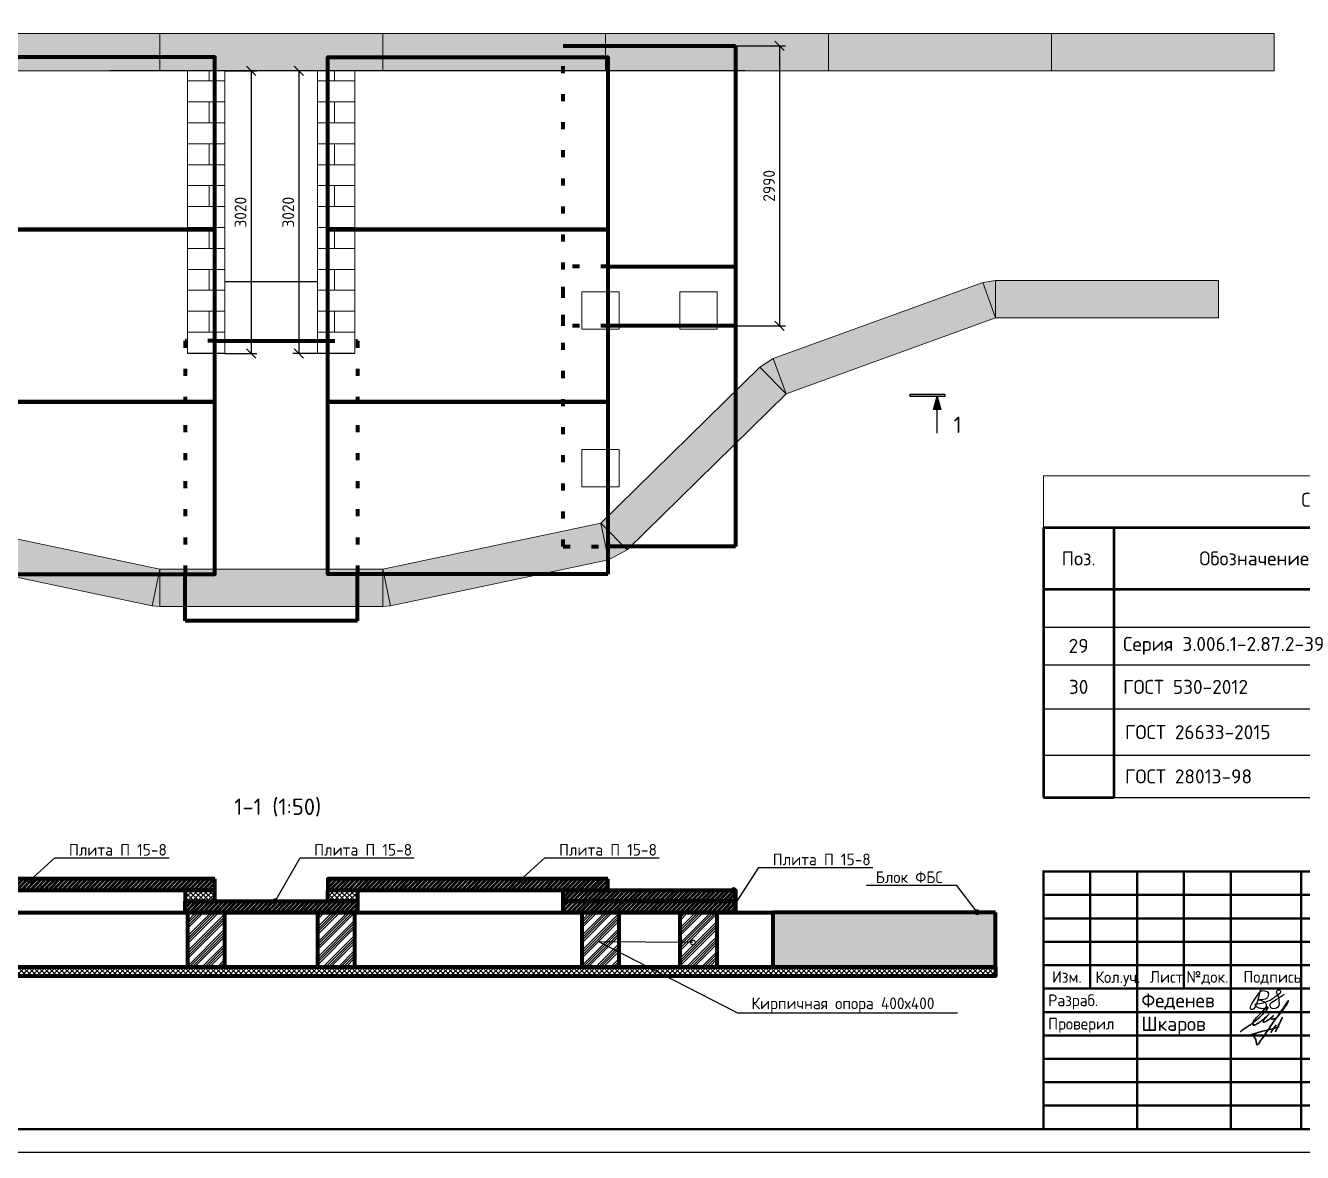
# Model space of a CAD drawing. Header units: millimetres. Extents: x 1601 to 15402, y -324 to 12625.
# Drawn here: x 12094.4 to 12367.1, y 318.2 to 559 of the extents above; entities that cross this region are included whole.
import ezdxf
from ezdxf import colors
from ezdxf.entities.mleader import LeaderData, LeaderLine
from ezdxf.enums import TextEntityAlignment as Align
from ezdxf.math import Vec2, Vec3

# ---------------------------------------------------------------- set-up
doc = ezdxf.new("R2010")
doc.units = ezdxf.units.MM
doc.linetypes.add('366_Контур', pattern=[1, 0.25, -0.75])
for name, color, linetype, lineweight in [('Основной', 1, 'Continuous', 60), ('Размерный', 4, 'Continuous', 30), ('Размеры на чертеже', 250, 'Continuous', 25), ('таблица', 250, 'Continuous', 35)]:
    doc.layers.add(name, color=color, linetype=linetype, lineweight=lineweight)
doc.layers.add('рамка', color=7, linetype='Continuous')
doc.layers.add('Штриховка', color=7, linetype='Continuous')
doc.styles.add('-ISOCPEUR-', font='isocpeur.TTF')
doc.styles.add('GOST', font='GOST Common.ttf')
doc.dimstyles.new('М 1 к 50', dxfattribs={"dimtxt": 2.5, "dimasz": 2, "dimexe": 1.25, "dimexo": 0, "dimgap": 1, "dimtad": 1, "dimdec": 0, "dimlfac": 50, "dimzin": 0, "dimdsep": 46, "dimtxsty": 'GOST', "dimblk": 'OBLIQUE', "dimcen": 0, "dimclrd": 256, "dimclre": 256, "dimclrt": 256, "dimazin": 2, "dimtfac": 1, "dimtdec": 0, "dimtmove": 0, "dimatfit": 3, "dimldrblk": 'NONE', "dimfxl": 1.25, "dimtolj": 1, "dimtzin": 0, "dimlwd": -1, "dimlwe": -1, "dimarcsym": 2})
pattern_1 = [(45, (3979.5856, -1482.7057), (0.72403315, 2.65478822), [3.413125, -0.682625, 0, -0.682625])]
pattern_2 = [(45, (4032.3505, -1408.66814), (-0.53881537, 0.53881537), []), (135, (4032.3505, -1408.66814), (-0.53881537, -0.53881537), [])]

# ---------------------------------------------------------------- blocks, each defined once
blk = doc.blocks.new('подпись')
at = {"lineweight": 30}
for points in [[(-0.82, -1.23), (-0.21, -0.8), (0.43, -0.36), (0.86, -0.08), (1.32, 0.25), (2, 0.77), (2.8, 1.4), (3.27, 1.83), (3.84, 2.36), (4.46, 3.07), (5.01, 3.73), (5.08, 3.95), (5.01, 4.03), (4.91, 4), (4.76, 3.88), (4.33, 3.49), (3.4, 2.58), (2.34, 1.43), (1.83, 0.48), (1.87, 0.23), (1.99, 0.16), (2.17, 0.16), (2.41, 0.25), (3.02, 0.6), (3.71, 1.09), (4.34, 1.62), (5.32, 2.55), (4.75, 1.98), (4.27, 1.36), (4.08, 1.05), (4.07, 0.85), (4.11, 0.78), (4.25, 0.78), (4.42, 0.84), (4.78, 1.05), (5.16, 1.3), (5.47, 1.51), (5.72, 1.73), (6.05, 1.99), (6.23, 2.18), (5.94, 1.88), (5.8, 1.63), (5.8, 1.5), (5.89, 1.44), (6.13, 1.46), (6.57, 1.6), (6.9, 1.79), (7.5, 2.39), (8.04, 3.08), (8.61, 3.92), (9.15, 4.76), (9.43, 5.33), (8, 3.26), (6.29, 0.88), (3.58, -3.07), (3.05, -3.8), (2.85, -4.05), (2.49, -2.98), (2.12, -2.39), (1.3, -1.96), (1.02, -2.03), (2.91, -1.44), (4.7, -0.96), (7.51, -0.15)], [(6.86, 0.23), (5.67, -1.43)], [(8.19, 1.85), (6.68, -1.27)]]:
    blk.add_spline(points, degree=3, dxfattribs=at)
blk = doc.blocks.new('Подпись Леха')
at = {"layer": 'рамка'}
blk.add_blockref('подпись', (2.7, 0.11), dxfattribs=at)
blk = doc.blocks.new('направление')
at = {"layer": 'Размеры на чертеже'}
h = blk.add_hatch(color=256, dxfattribs=at)
h.dxf.hatch_style = 1
h.paths.add_polyline_path([(0, 0), (-3.75, 1.04), (-3.75, -1.03)])
blk.add_line((-10.5, 0), (-2.5, 0), dxfattribs=at)
blk.add_lwpolyline([(0, 0), (-3.75, 1.04), (-3.75, -1.03)], close=True, dxfattribs=at)
blk = doc.blocks.new('*U388')
at = {"layer": 'Штриховка', "true_color": 0x000000}
h = blk.add_hatch(color=18, dxfattribs=at)
h.dxf.hatch_style = 1
h.paths.add_polyline_path([(9.977, 0.023), (9.977, 0.001), (10.309, 0.001), (10.309, 0.023)])
at = {"layer": 'Штриховка', "color": 18, "true_color": 0x000000}
blk.add_lwpolyline([(9.977, 0.001), (9.977, 0.023), (10.309, 0.023), (10.309, 0.001)], close=True, dxfattribs=at)
at = {"layer": 'Размеры на чертеже', "xscale": -0.03333333333333333, "yscale": 0.03333333333333333, "zscale": 0.03333333333333333, "rotation": 270.0000000000607}
blk.add_blockref('направление', (10.235, 0), dxfattribs=at)
blk = doc.blocks.new('*T832')
at = {"layer": 'Defpoints', "color": 8, "linetype": 'ByBlock', "lineweight": 0, "transparency": 16777216}
for p, q in [((0, 0), (185, 0)), ((0, 0), (0, -11)), ((185, 0), (185, -11))]:
    blk.add_line(p, q, dxfattribs=at)
at = {"layer": 'таблица', "color": 0, "lineweight": 50, "transparency": 16777216}
for p, q in [((0, -11), (185, -11)), ((0, -11), (0, -68.68)), ((15, -11), (15, -68.68)), ((75, -11), (75, -68.68)), ((140, -11), (140, -68.68)), ((150, -11), (150, -68.68)), ((165, -11), (165, -32.27)), ((185, -11), (185, -68.68)), ((0, -24.21), (185, -24.21)), ((165, -40.33), (165, -68.68)), ((0, -68.68), (15, -68.68))]:
    blk.add_line(p, q, dxfattribs=at)
at = {"layer": 'таблица', "color": 0, "lineweight": 25, "transparency": 16777216}
for p, q in [((0, -32.27), (185, -32.27)), ((0, -40.33), (185, -40.33)), ((0, -49.78), (165, -49.78)), ((0, -59.68), (140, -59.68)), ((15, -68.68), (140, -68.68))]:
    blk.add_line(p, q, dxfattribs=at)
at = {"layer": 'таблица', "lineweight": 30, "transparency": 16777216}
for p, q in [((165, -32.27), (165, -40.33)), ((165, -49.78), (185, -49.78)), ((140, -59.68), (185, -59.68)), ((140, -68.68), (185, -68.68))]:
    blk.add_line(p, q, dxfattribs=at)
at = {"layer": 'таблица', "color": 7, "transparency": 16777216, "style": '-ISOCPEUR-'}
for s, insert, char_height, width, attachment_point in [('Спецификация материалов и изделий ', (92.5, -5.5), 3, 182, 5), ('Масса ед. кг.', (157.5, -17.61), 3, 13, 5), ('Поз.', (7.5, -17.61), 3, 12, 5), ('Обозначение', (45, -17.61), 3, 57, 5), ('Наименование', (107.5, -17.61), 3, 62, 5), ('Кол', (145, -17.61), 3, 8, 5), ('Приме-чание', (175, -17.61), 3, 17, 5), ('{\\LСтандартные изделия}', (107.5, -28.24), 3, 61, 5), ('29', (7.5, -36.3), 3, 14, 5), ('Серия 3.006.1-2.87.2-39', (17, -36.3), 3, 56, 4), ('П 15-5', (77, -36.3), 3, 61, 4), ('11', (145, -36.3), 3, 9, 5), ('1650.00', (157.5, -36.3), 3, 14, 5), ('шт.', (175, -36.3), 3, 19, 5), ('30', (7.5, -45.06), 3, 14, 5), ('ГОСТ 530-2012', (17, -45.06), 3, 56, 4), ('Кирпич полнотелый М100 250х120х65', (77, -45.06), 3, 61, 4), ('8.2', (145, -45.06), 3, 9, 5), ('3.20', (157.5, -45.06), 3, 14, 5), ('\\A1;м{\\H0.7x;\\S3^ ;}', (175, -45.06), 2.5, 20, 5), (' ГОСТ 26633-2015', (15.5, -54.73), 3, 59, 4), (' Бетон класса В7,5 W2', (75.5, -54.73), 3, 64, 4), ('6.6', (145, -54.73), 3, 9, 5), ('\\A1;м{\\H0.7x;\\S3^ ;}', (175, -54.73), 2.5, 20, 5), ('\\A1;м{\\H0.7x;\\S3^ ;}', (175, -64.18), 2.5, 20, 5)]:
    blk.add_mtext(s, dxfattribs=dict(at, insert=insert, char_height=char_height, width=width, attachment_point=attachment_point))
at = {"layer": 'таблица', "color": 0, "transparency": 16777216, "style": '-ISOCPEUR-'}
for s, insert, char_height, width, attachment_point in [(' ГОСТ 28013-98', (15.5, -64.18), 3, 59, 4), ('{\\T0.85; Раствор кладочный, цементный М150, Пк2}', (75.5, -64.18), 3, 64, 4), ('1,0', (145, -64.18), 2.5, 9, 5)]:
    blk.add_mtext(s, dxfattribs=dict(at, insert=insert, char_height=char_height, width=width, attachment_point=attachment_point))
blk = doc.blocks.new('_Oblique')
at = {"color": 0, "linetype": 'ByBlock', "lineweight": -2}
blk.add_line((-0.5, -0.5), (0.5, 0.5), dxfattribs=at)
blk = doc.blocks.new('*D879')
at = {"transparency": 16777216}
for p, q in [((12136.99, 549.28), (12143.82, 549.28)), ((12142.57, 549.28), (12142.57, 488.88)), ((12136.99, 488.88), (12143.82, 488.88))]:
    blk.add_line(p, q, dxfattribs=at)
at = {"layer": 'Defpoints', "color": 0, "transparency": 16777216}
for p in [(12136.99, 549.28), (12136.99, 488.88), (12142.57, 488.88)]:
    blk.add_point(p, dxfattribs=at)
at = {"transparency": 16777216, "xscale": 2, "yscale": 2, "zscale": 2}
for p, rotation in [((12142.57, 549.28), 90), ((12142.57, 488.88), 270)]:
    blk.add_blockref('_Oblique', p, dxfattribs=dict(at, rotation=rotation))
at = {"transparency": 16777216, "insert": (12140.32, 519.08), "char_height": 2.5, "attachment_point": 5, "rotation": 90, "style": 'GOST'}
blk.add_mtext('\\A1;3020', dxfattribs=at)
blk = doc.blocks.new('_None')
blk = doc.blocks.new('*D880')
at = {"transparency": 16777216}
for p, q in [((12156.77, 549.28), (12151.5, 549.28)), ((12152.75, 549.28), (12152.75, 488.88)), ((12156.77, 488.88), (12151.5, 488.88))]:
    blk.add_line(p, q, dxfattribs=at)
at = {"layer": 'Defpoints', "color": 0, "transparency": 16777216}
for p in [(12156.77, 549.28), (12152.75, 488.88), (12156.77, 488.88)]:
    blk.add_point(p, dxfattribs=at)
at = {"transparency": 16777216, "xscale": 2, "yscale": 2, "zscale": 2}
for p, rotation in [((12152.75, 549.28), 90), ((12152.75, 488.88), 270)]:
    blk.add_blockref('_Oblique', p, dxfattribs=dict(at, rotation=rotation))
at = {"transparency": 16777216, "insert": (12150.5, 519.08), "char_height": 2.5, "attachment_point": 5, "rotation": 90, "style": 'GOST'}
blk.add_mtext('\\A1;3020', dxfattribs=at)
blk = doc.blocks.new('*D881')
at = {"transparency": 16777216}
for p, q in [((12246.05, 554.61), (12256.7, 554.61)), ((12255.45, 554.61), (12255.45, 494.81)), ((12246.05, 494.81), (12256.7, 494.81))]:
    blk.add_line(p, q, dxfattribs=at)
at = {"layer": 'Defpoints', "color": 0, "transparency": 16777216}
for p in [(12246.05, 554.61), (12246.05, 494.81), (12255.45, 494.81)]:
    blk.add_point(p, dxfattribs=at)
at = {"transparency": 16777216, "xscale": 2, "yscale": 2, "zscale": 2}
for p, rotation in [((12255.45, 554.61), 90), ((12255.45, 494.81), 270)]:
    blk.add_blockref('_Oblique', p, dxfattribs=dict(at, rotation=rotation))
at = {"transparency": 16777216, "insert": (12253.2, 524.71), "char_height": 2.5, "attachment_point": 5, "rotation": 90, "style": 'GOST'}
blk.add_mtext('\\A1;2990', dxfattribs=at)
blk = doc.blocks.new('_DotSmall')
at = {"color": 0, "linetype": 'ByBlock', "const_width": 0.5}
blk.add_lwpolyline([(-0.0625, 0, 1), (0.0625, 0, 1)], format="xyb", close=True, dxfattribs=at)

msp = doc.modelspace()

# ---------------------------------------------------------------- hatches: boundary and pattern name
h = msp.add_hatch()
h.set_pattern_fill('ANSI36', scale=0.43)
h.set_pattern_definition([(45, (4032.3505, -1408.6681), (0.72403315, 2.65478822), [3.413125, -0.682625, 0, -0.682625])])
h.paths.add_polyline_path([(12301.5736, 369.486), (12253.9736, 369.486), (12253.9736, 357.886), (12301.5736, 357.886)])
h.paths.add_polyline_path([(12121.3924, 584.2362), (12185.4424, 584.2362), (12185.4424, 592.6362), (12121.3924, 592.6362)], flags=9)
h.paths.add_polyline_path([(12107.1725, 738.9123), (12204.4725, 738.9123), (12204.4725, 747.3123), (12107.1725, 747.3123)], flags=9)
h.paths.add_polyline_path([(11958.8606, 487.0152), (11962.3606, 487.0152), (11962.3606, 494.7311), (11958.8606, 494.7311)], flags=9)
h.paths.add_polyline_path([(12291.3996, 486.3315), (12294.8996, 486.3315), (12294.8996, 494.0474), (12291.3996, 494.0474)], flags=9)
h = msp.add_hatch()
h.set_pattern_fill('ANSI36', scale=0.43)
h.set_pattern_definition(pattern_1)
h.paths.add_polyline_path([(11980.279, 557.2755), (11932.679, 557.2755), (11932.679, 549.2755), (11980.279, 549.2755)])
h.paths.add_polyline_path([(12027.879, 557.2755), (11980.279, 557.2755), (11980.279, 549.2755), (12027.879, 549.2755)])
h.paths.add_polyline_path([(12075.479, 557.2755), (12027.879, 557.2755), (12027.879, 549.2755), (12075.479, 549.2755)])
h.paths.add_polyline_path([(12123.079, 557.2755), (12075.479, 557.2755), (12075.479, 549.2755), (12123.079, 549.2755)])
h.paths.add_polyline_path([(12170.679, 557.2755), (12123.079, 557.2755), (12123.079, 549.2755), (12170.679, 549.2755)])
h.paths.add_polyline_path([(12218.279, 557.2755), (12170.679, 557.2755), (12170.679, 549.2755), (12218.279, 549.2755)])
h.paths.add_polyline_path([(12265.879, 557.2755), (12218.279, 557.2755), (12218.279, 549.2755), (12265.879, 549.2755)])
h.paths.add_polyline_path([(12313.479, 557.2755), (12265.879, 557.2755), (12265.879, 549.2755), (12313.479, 549.2755)])
h.paths.add_polyline_path([(12361.079, 557.2755), (12313.479, 557.2755), (12313.479, 549.2755), (12361.079, 549.2755)])
at = {"lineweight": 0}
h = msp.add_hatch(dxfattribs=at)
h.set_pattern_fill('AR-BRSTD', scale=0.066)
h.set_pattern_definition([(0, (3979.5856, -1482.7057), (0, 4.4709588), []), (90, (3979.5856, -1482.7057), (-6.7056, 4.470959), [4.470959, -4.470959])])
h.paths.add_polyline_path([(12136.9911, 549.2755), (12128.9911, 549.2755), (12128.9911, 488.8755), (12136.9911, 488.8755)])
h.paths.add_polyline_path([(12164.767, 549.2755), (12156.767, 549.2755), (12156.767, 488.8755), (12164.767, 488.8755)])
h = msp.add_hatch()
h.set_pattern_fill('ANSI34', scale=0.036)
h.set_pattern_definition([(45, (4032.35046, -1408.66814), (-0.48493383, 0.48493383), []), (45, (4032.5121, -1408.66814), (-0.48493383, 0.48493383), []), (45, (4032.67375, -1408.66814), (-0.48493383, 0.48493383), []), (45, (4032.8354, -1408.66814), (-0.48493383, 0.48493383), [])])
h.paths.add_polyline_path([(12084.5048, 371.886), (12047.7048, 371.886), (12047.7048, 369.486), (12084.5048, 369.486)])
h.paths.add_polyline_path([(12084.5048, 374.286), (12075.0122, 374.286), (12047.7048, 374.286), (12047.7048, 371.886), (12084.5048, 371.886)])
h.paths.add_polyline_path([(12134.8122, 376.686), (12075.0122, 376.686), (12075.0122, 374.286), (12134.8122, 374.286)])
h.paths.add_polyline_path([(12165.279, 371.886), (12128.479, 371.886), (12128.479, 369.486), (12165.279, 369.486)])
h.paths.add_polyline_path([(12218.7458, 376.686), (12158.9458, 376.686), (12158.9458, 374.286), (12165.279, 374.286), (12218.7458, 374.286)])
h.paths.add_polyline_path([(12246.0533, 374.286), (12209.2533, 374.286), (12209.2533, 371.886), (12246.0533, 371.886)])
h.paths.add_polyline_path([(12246.0533, 371.886), (12209.2533, 371.886), (12209.2533, 369.486), (12246.0533, 369.486)])
h = msp.add_hatch()
h.set_pattern_fill('ANSI37', scale=0.24)
h.set_pattern_definition(pattern_2)
h.paths.add_polyline_path([(12134.8122, 371.886), (12134.8122, 374.286), (12128.479, 374.286), (12128.479, 371.886)])
h.paths.add_polyline_path([(12165.279, 371.886), (12165.279, 374.286), (12158.9458, 374.286), (12158.9458, 371.886)])
h = msp.add_hatch()
h.set_pattern_fill('ANSI34', scale=0.12)
h.set_pattern_definition([(45, (4032.3505, -1408.6681), (-1.6164461, 1.6164461), []), (45, (4032.8893, -1408.6681), (-1.6164461, 1.6164461), []), (45, (4033.428, -1408.6681), (-1.6164461, 1.6164461), []), (45, (4033.967, -1408.6681), (-1.6164461, 1.6164461), [])])
h.paths.add_polyline_path([(12051.6369, 357.886), (12059.6369, 357.886), (12059.6369, 369.486), (12051.6369, 369.486)])
h.paths.add_polyline_path([(12072.5726, 357.886), (12080.5726, 357.886), (12080.5726, 369.486), (12072.5726, 369.486)])
h.paths.add_polyline_path([(12136.9911, 369.486), (12128.9911, 369.486), (12128.9911, 357.886), (12136.9911, 357.886)])
h.paths.add_polyline_path([(12156.767, 357.886), (12164.767, 357.886), (12164.767, 369.486), (12156.767, 369.486)])
h.paths.add_polyline_path([(12221.1854, 369.486), (12213.1854, 369.486), (12213.1854, 357.886), (12221.1854, 357.886)])
h.paths.add_polyline_path([(12234.1211, 357.886), (12242.1211, 357.886), (12242.1211, 369.486), (12234.1211, 369.486)])
h = msp.add_hatch()
h.set_pattern_fill('ANSI37', scale=0.24)
h.set_pattern_definition(pattern_2)
h.paths.add_polyline_path([(12301.5736, 355.886), (12301.5736, 357.886), (11992.1844, 357.886), (11992.1844, 355.886)])

# ---------------------------------------------------------------- linework, layer by layer
at = {"linetype": '366_Контур', "lineweight": 100, "ltscale": 6}
for p, q in [((12209.2533, 494.8091), (12209.2533, 554.6091)), ((12209.2533, 447.6624), (12209.2533, 507.4624)), ((12218.7458, 507.4624), (12209.2533, 507.4624)), ((12218.7458, 494.8091), (12209.2533, 494.8091)), ((12128.479, 491.6268), (12128.479, 441.7956)), ((12134.8122, 491.6268), (12128.479, 491.6268)), ((12158.9458, 491.6268), (12165.279, 491.6268)), ((12165.279, 491.6268), (12165.279, 441.7956)), ((12209.2533, 447.6624), (12218.7458, 447.6624))]:
    msp.add_line(p, q, dxfattribs=at)
at = {"lineweight": 100}
for p, q in [((12209.2533, 554.6091), (12246.0533, 554.6091)), ((12246.0533, 554.6091), (12246.0533, 494.8091)), ((12218.7458, 507.4624), (12246.0533, 507.4624)), ((12246.0533, 507.4624), (12246.0533, 447.6624)), ((12246.0533, 494.8091), (12218.7458, 494.8091)), ((12134.8122, 491.6268), (12158.9458, 491.6268)), ((12246.0533, 447.6624), (12218.7458, 447.6624)), ((12128.479, 431.8268), (12128.479, 441.7956)), ((12165.279, 431.8268), (12165.279, 441.7956)), ((12165.279, 431.8268), (12128.479, 431.8268)), ((12039.7844, 369.486), (12253.9736, 369.486))]:
    msp.add_line(p, q, dxfattribs=at)
for p, q in [((12248.0957, 549.2755), (12112.3807, 549.2755)), ((12136.9911, 504.2644), (12156.767, 504.2644)), ((15402.2532, 318.2356), (5591.2496, 318.2356))]:
    msp.add_line(p, q)
at = {"lineweight": 0}
for p, q in [((12301.5736, 504.518), (12298.8463, 504.0387)), ((12251.2208, 485.9988), (12254.0979, 487.8108)), ((12218.9052, 444.8245), (12222.8582, 446.9435)), ((12121.4275, 434.9982), (12123.079, 434.8259)), ((12170.679, 434.8259), (12172.3305, 434.9982))]:
    msp.add_line(p, q, dxfattribs=at)
msp.add_lwpolyline([(11907.801, 738.2356), (12501.801, 738.2356), (12501.801, 318.2356), (11907.801, 318.2356)], close=True)
at = {"const_width": 0.5}
msp.add_lwpolyline([(11927.801, 733.2356), (12496.801, 733.2356), (12496.801, 323.2356), (11927.801, 323.2356)], close=True, dxfattribs=at)
at = {"lineweight": 0}
for points in [[(12075.479, 557.2755), (12123.079, 557.2755), (12123.079, 549.2755), (12075.479, 549.2755)], [(12123.079, 557.2755), (12170.679, 557.2755), (12170.679, 549.2755), (12123.079, 549.2755)], [(12218.279, 557.2755), (12170.679, 557.2755), (12170.679, 549.2755), (12218.279, 549.2755)], [(12265.879, 557.2755), (12218.279, 557.2755), (12218.279, 549.2755), (12265.879, 549.2755)], [(12313.479, 557.2755), (12265.879, 557.2755), (12265.879, 549.2755), (12313.479, 549.2755)], [(12361.079, 557.2755), (12313.479, 557.2755), (12313.479, 549.2755), (12361.079, 549.2755)], [(12136.9911, 549.2755), (12136.9911, 488.8755), (12128.9911, 488.8755), (12128.9911, 549.2755)], [(12156.767, 549.2755), (12156.767, 488.8755), (12164.767, 488.8755), (12164.767, 549.2755)], [(12349.1736, 504.518), (12301.5736, 504.518), (12301.5736, 496.518), (12349.1736, 496.518)], [(12221.1854, 502.1049), (12213.1854, 502.1049), (12213.1854, 494.1049), (12221.1854, 494.1049)], [(12234.1211, 502.1049), (12242.1211, 502.1049), (12242.1211, 494.1049), (12234.1211, 494.1049)], [(12254.0979, 487.8108), (12298.8463, 504.0387), (12301.5736, 496.518), (12256.8253, 480.2901)], [(12217.2537, 452.6522), (12251.2208, 485.9988), (12256.8253, 480.2901), (12222.8582, 446.9435)], [(12221.1854, 468.422), (12213.1854, 468.422), (12213.1854, 460.422), (12221.1854, 460.422)], [(12123.079, 442.8259), (12076.5043, 452.6522), (12074.8528, 444.8245), (12121.4275, 434.9982)], [(12170.679, 442.8259), (12217.2537, 452.6522), (12218.9052, 444.8245), (12172.3305, 434.9982)], [(12123.079, 442.8259), (12170.679, 442.8259), (12170.679, 434.8259), (12123.079, 434.8259)]]:
    msp.add_lwpolyline(points, close=True, dxfattribs=at)
at = {"lineweight": 100}
for points in [[(12075.0122, 515.3956), (12134.8122, 515.3956), (12134.8122, 552.1956), (12075.0122, 552.1956)], [(12218.7458, 515.3956), (12158.9458, 515.3956), (12158.9458, 552.1956), (12218.7458, 552.1956)], [(12075.0122, 478.5956), (12134.8122, 478.5956), (12134.8122, 515.3956), (12075.0122, 515.3956)], [(12218.7458, 478.5956), (12158.9458, 478.5956), (12158.9458, 515.3956), (12218.7458, 515.3956)], [(12075.0122, 441.7956), (12134.8122, 441.7956), (12134.8122, 478.5956), (12075.0122, 478.5956)], [(12218.7458, 441.7956), (12158.9458, 441.7956), (12158.9458, 478.5956), (12218.7458, 478.5956)], [(12134.8122, 376.686), (12075.0122, 376.686), (12075.0122, 374.286), (12134.8122, 374.286)], [(12218.7458, 376.686), (12158.9458, 376.686), (12158.9458, 374.286), (12218.7458, 374.286)], [(12134.8122, 374.286), (12128.479, 374.286), (12128.479, 371.886), (12134.8122, 371.886)], [(12158.9458, 374.286), (12165.279, 374.286), (12165.279, 371.886), (12158.9458, 371.886)], [(12209.2533, 374.286), (12246.0533, 374.286), (12246.0533, 371.886), (12209.2533, 371.886)], [(12128.479, 371.886), (12165.279, 371.886), (12165.279, 369.486), (12128.479, 369.486)], [(12209.2533, 371.886), (12246.0533, 371.886), (12246.0533, 369.486), (12209.2533, 369.486)], [(12136.9911, 369.486), (12128.9911, 369.486), (12128.9911, 357.886), (12136.9911, 357.886)], [(12164.767, 369.486), (12156.767, 369.486), (12156.767, 357.886), (12164.767, 357.886)], [(12221.1854, 369.486), (12213.1854, 369.486), (12213.1854, 357.886), (12221.1854, 357.886)], [(12242.1211, 369.486), (12234.1211, 369.486), (12234.1211, 357.886), (12242.1211, 357.886)], [(12301.5736, 369.486), (12253.9736, 369.486), (12253.9736, 357.886), (12301.5736, 357.886)], [(11992.1844, 357.886), (12301.5736, 357.886), (12301.5736, 355.886), (11992.1844, 355.886)]]:
    msp.add_lwpolyline(points, close=True, dxfattribs=at)
at = {"const_width": 0.5}
for points in [[(12311.801, 323.2356), (12311.801, 378.2356), (12496.801, 378.2356)], [(12321.801, 378.2356), (12321.801, 353.2356)], [(12331.801, 378.2356), (12331.801, 323.2356)], [(12341.801, 378.2356), (12341.801, 353.2356)], [(12351.801, 378.2356), (12351.801, 323.2356)], [(12366.801, 378.2356), (12366.801, 323.2356)], [(12311.801, 373.2356), (12376.801, 373.2356)], [(12311.801, 368.2356), (12376.801, 368.2356)], [(12311.801, 363.2356), (12376.801, 363.2356)], [(12311.801, 358.2356), (12376.801, 358.2356)], [(12311.801, 353.2356), (12496.801, 353.2356)], [(12311.801, 348.2356), (12376.801, 348.2356)], [(12311.801, 343.2356), (12376.801, 343.2356)], [(12311.801, 338.2356), (12376.801, 338.2356)], [(12311.801, 333.2356), (12376.801, 333.2356)], [(12311.801, 328.2356), (12376.801, 328.2356)]]:
    msp.add_lwpolyline(points, dxfattribs=at)
msp.add_lwpolyline([(12358.1158, 352.9841), (12358.0156, 352.4625), (12357.807, 351.6054), (12357.4902, 350.5243), (12357.0262, 349.3638), (12356.7074, 348.8929), (12356.5139, 348.7937), (12356.3201, 348.7694), (12356.1313, 348.7937), (12356.0344, 348.905), (12355.9859, 349.0889), (12355.9908, 349.2971), (12356.0876, 349.5585), (12356.391, 350.1181), (12357.6649, 352.0324), (12358.1614, 352.6061), (12358.6113, 352.8), (12358.9915, 352.7922), (12359.5577, 352.6294), (12359.8215, 352.1565), (12359.7982, 351.7688), (12359.7409, 351.5058), (12359.6245, 351.3215), (12359.4207, 351.1372), (12359.11, 350.9819), (12358.7509, 350.8801), (12358.4402, 350.8218), (12358.1733, 350.8316), (12357.916, 350.8409), (12357.6783, 350.9528), (12357.6207, 350.9697), (12357.8765, 350.8595), (12358.0836, 350.7703), (12358.2753, 350.7023), (12358.5954, 350.6109), (12358.821, 350.5042), (12359.0307, 350.4051), (12359.1686, 350.3092), (12359.3201, 350.0386), (12359.3435, 349.7887), (12359.3668, 349.541), (12359.3122, 349.2967), (12359.1169, 349.0781), (12358.8747, 348.9688), (12358.5777, 348.9375), (12358.2886, 348.9531), (12358.045, 348.9663), (12357.8199, 349.0703), (12357.5816, 349.1803), (12357.3983, 349.2649), (12357.2886, 349.367), (12357.15, 349.496), (12357.0659, 349.707), (12357.0708, 349.8976), (12357.1832, 349.961), (12357.5156, 349.9953), (12358.016, 350.0468), (12358.4249, 350.1321), (12358.7179, 350.1932), (12358.9675, 350.303), (12359.4026, 350.4594), (12359.8768, 350.6206), (12360.2385, 350.7916), (12360.4392, 350.9337), (12360.7374, 351.1448), (12361.1361, 351.427), (12361.5195, 351.6984), (12361.817, 351.909), (12362.1815, 352.167), (12362.4358, 352.347), (12362.4885, 352.5909), (12362.4337, 352.7942), (12362.2616, 352.9036), (12362.0114, 352.9192), (12361.761, 352.888), (12361.6095, 352.795), (12361.5557, 352.614), (12361.5851, 352.4135), (12361.6585, 352.1934), (12361.8346, 351.7972), (12362.0254, 351.2494), (12362.0744, 350.9854), (12362.0891, 350.6674), (12362.1057, 349.9306), (12362.0587, 349.5938), (12361.8158, 349.2726), (12361.5728, 349.0611), (12361.2593, 348.9671), (12360.9144, 348.9201), (12360.6088, 348.9593), (12360.3736, 349.1082), (12360.2482, 349.3666), (12360.1777, 349.6643), (12360.2168, 349.9463), (12360.3815, 350.1656), (12361.5257, 350.902), (12361.9568, 351.2075), (12362.7641, 351.7323), (12363.2381, 352.0405)])

# ---------------------------------------------------------------- block references
for name, p in [('*T832', (12311.801, 462.7463)), ('Подпись Леха', (12351.9559, 345.1592))]:
    msp.add_blockref(name, p)

# ---------------------------------------------------------------- texts
at = {"style": 'GOST'}
for s, p in [('Изм.', (12316.801, 355.7356)), ('Кол.уч.', (12327.6906, 355.6863)), ('Лист', (12338.1052, 355.7356)), ('№док.', (12346.801, 355.7356)), ('Подпись', (12360.6822, 355.7356))]:
    msp.add_text(s, height=2.5, dxfattribs=at).set_placement(p, align=Align.MIDDLE_CENTER)
for s, p in [('Разраб.', (12312.801, 350.7356)), ('Проверил', (12312.801, 345.7356))]:
    msp.add_text(s, height=2.5, dxfattribs=at).set_placement(p, align=Align.MIDDLE_LEFT)
at = {"layer": 'Размерный', "color": 0, "style": '-ISOCPEUR-'}
for s, p in [('Феденев', (12332.706, 349.2129)), ('Шкаров', (12332.706, 344.2129))]:
    msp.add_text(s, height=3, dxfattribs=at).set_placement(p)

# ---------------------------------------------------------------- dimensions: what is measured, and where the dimension line sits
for base, p1, p2, picture, middle in [((12255.4469, 494.8091), (12246.0533, 554.6091), (12246.0533, 494.8091), '*D881', (12253.1969, 524.7091)), ((12142.5731, 488.8755), (12136.9911, 549.2755), (12136.9911, 488.8755), '*D879', (12140.3231, 519.0755)), ((12152.7539, 488.8755), (12156.767, 549.2755), (12156.767, 488.8755), '*D880', (12150.5039, 519.0755))]:
    dim = msp.add_linear_dim(base=base, p1=p1, p2=p2, angle=90, dimstyle='М 1 к 50')
    dim.commit()
    dim.dimension.update_dxf_attribs({"geometry": picture, "text_midpoint": middle})

# ---------------------------------------------------------------- leaders
at = {"layer": 'Размеры на чертеже'}
ml = msp.add_multileader_mtext('Standard', dxfattribs=at)
ml.set_content('Плита П 15-8', color=256, style='GOST')
ml.set_leader_properties()
ml.set_arrow_properties(name='DOTSMALL')
ml.build(insert=Vec2(0, 0))
ml.multileader.update_dxf_attribs({"text_left_attachment_type": 6, "text_right_attachment_type": 6, "dogleg_length": 1, "arrow_head_size": 2})
ctx = ml.context
ctx.base_point, ctx.char_height, ctx.arrow_head_size, ctx.plane_origin = Vec3(12101.6795, 381.136), 2.5, 2, Vec3(12189.1576, 338.0799)
ctx.left_attachment, ctx.right_attachment = 6, 6
notes = []
notes.append((ctx, [(1, (1, 1, 0), (12100.6795, 381.136), (1, 0), 1, [(0, [(12095.3229, 376.348)], 0, [])])]))
ctx.mtext.insert, ctx.mtext.width, ctx.mtext.flow_direction = Vec3(12103.6795, 384.136), 58.350271, 5
ml = msp.add_multileader_mtext('Standard', dxfattribs=at)
ml.set_content('Плита П 15-8', color=256, style='GOST')
ml.set_leader_properties()
ml.set_arrow_properties(name='DOTSMALL')
ml.build(insert=Vec2(0, 0))
ml.multileader.update_dxf_attribs({"text_left_attachment_type": 6, "text_right_attachment_type": 6, "dogleg_length": 1, "arrow_head_size": 2})
ctx = ml.context
ctx.base_point, ctx.char_height, ctx.arrow_head_size, ctx.plane_origin = Vec3(12154.0517, 381.136), 2.5, 2, Vec3(12241.5298, 338.0799)
ctx.left_attachment, ctx.right_attachment = 6, 6
notes.append((ctx, [(1, (1, 1, 0), (12153.0517, 381.136), (1, 0), 1, [(0, [(12147.6951, 371.886)], 0, [])])]))
ctx.mtext.insert, ctx.mtext.width, ctx.mtext.flow_direction = Vec3(12156.0517, 384.136), 58.350271, 5
ml = msp.add_multileader_mtext('Standard', dxfattribs=at)
ml.set_content('Плита П 15-8', color=256, style='GOST')
ml.set_leader_properties()
ml.set_arrow_properties(name='DOTSMALL')
ml.build(insert=Vec2(0, 0))
ml.multileader.update_dxf_attribs({"text_left_attachment_type": 6, "text_right_attachment_type": 6, "dogleg_length": 1, "arrow_head_size": 2})
ctx = ml.context
ctx.base_point, ctx.char_height, ctx.arrow_head_size, ctx.plane_origin = Vec3(12206.3412, 381.136), 2.5, 2, Vec3(12293.8193, 338.0799)
ctx.left_attachment, ctx.right_attachment = 6, 6
notes.append((ctx, [(1, (1, 1, 0), (12205.3412, 381.136), (1, 0), 1, [(0, [(12199.9846, 376.348)], 0, [])])]))
ctx.mtext.insert, ctx.mtext.width, ctx.mtext.flow_direction = Vec3(12208.3412, 384.136), 58.350271, 5
ml = msp.add_multileader_mtext('Standard', dxfattribs=at)
ml.set_content('Плита П 15-8', color=256, style='GOST')
ml.set_leader_properties()
ml.set_arrow_properties(name='DOTSMALL')
ml.build(insert=Vec2(0, 0))
ml.multileader.update_dxf_attribs({"text_left_attachment_type": 6, "text_right_attachment_type": 6, "dogleg_length": 1, "arrow_head_size": 2})
ctx = ml.context
ctx.base_point, ctx.char_height, ctx.arrow_head_size, ctx.plane_origin = Vec3(12251.983, 379.0741), 2.5, 2, Vec3(12339.4611, 336.0179)
ctx.left_attachment, ctx.right_attachment = 6, 6
notes.append((ctx, [(1, (1, 1, 0), (12250.983, 379.0741), (1, 0), 1, [(1, [(12245.6265, 374.286), (12245.6265, 370.686)], 0, [])])]))
ctx.mtext.insert, ctx.mtext.width, ctx.mtext.flow_direction = Vec3(12253.983, 382.0741), 58.350271, 5
ml = msp.add_multileader_mtext('Standard', dxfattribs=at)
ml.set_content('Блок ФБС', color=256, style='GOST')
ml.set_leader_properties()
ml.set_arrow_properties(name='DOTSMALL')
ml.build(insert=Vec2(0, 0))
ml.multileader.update_dxf_attribs({"text_left_attachment_type": 6, "text_right_attachment_type": 6, "dogleg_length": 1, "arrow_head_size": 2})
ctx = ml.context
ctx.base_point, ctx.char_height, ctx.arrow_head_size, ctx.plane_origin = Vec3(12274.4656, 375.281), 2.5, 2, Vec3(12358.6973, 338.1403)
ctx.left_attachment, ctx.right_attachment, ctx.text_align_type = 6, 6, 2
notes.append((ctx, [(0, (1, 1, 0), (12293.3217, 375.281), (-1, 0), 1, [(0, [(12297.6202, 369.5464)], 0, [])])]))
ctx.mtext.insert, ctx.mtext.width, ctx.mtext.alignment, ctx.mtext.flow_direction = Vec3(12290.3217, 378.281), 58.350271, 3, 5
ml = msp.add_multileader_mtext('Standard', dxfattribs=at)
ml.set_content('Кирпичная опора 400х400', color=256, style='GOST')
ml.set_leader_properties()
ml.set_arrow_properties(name='DOTSMALL')
ml.build(insert=Vec2(0, 0))
ml.multileader.update_dxf_attribs({"text_left_attachment_type": 6, "text_right_attachment_type": 6, "dogleg_length": 1, "arrow_head_size": 2})
ctx = ml.context
ctx.base_point, ctx.char_height, ctx.arrow_head_size, ctx.plane_origin = Vec3(12247.4425, 348.0939), 2.5, 2, Vec3(12181.0669, 310.9532)
ctx.left_attachment, ctx.right_attachment = 6, 6
notes.append((ctx, [(0, (1, 1, 0), (12246.4425, 348.0939), (1, 0), 1, [(1, [(12236.9416, 363.0647), (12216.9221, 363.2491)], 0, [])])]))
ctx.mtext.insert, ctx.mtext.width, ctx.mtext.flow_direction = Vec3(12249.4425, 351.3439), 58.350271, 5
for ctx, leaders in notes:
    for number, flags, end, landing, length, lines in leaders:
        leader = LeaderData()
        leader.index, (leader.has_last_leader_line, leader.has_dogleg_vector, leader.attachment_direction) = number, flags
        leader.last_leader_point, leader.dogleg_vector, leader.dogleg_length = Vec3(end), Vec3(landing), length
        for number, points, colour, breaks in lines:
            line = LeaderLine()
            line.index, line.vertices, line.color, line.breaks = number, Vec3.list(points), colors.encode_raw_color(colour), breaks
            leader.lines.append(line)
        ctx.leaders.append(leader)

# ---------------------------------------------------------------- next in the draw order: texts
at = {"layer": 'Основной', "char_height": 3.5, "bg_fill": 3, "box_fill_scale": 1.5, "bg_fill_color": 256, "bg_fill_transparency": 0}
for s, width, gutter_width, insert, attachment_point, style in [('{\\C256;\\c0;1}', 2.554097, 1, (12292.6246, 475.4186), 1, 'GOST'), ('{\\C0;1-1 (1:50)}', 22.349355, 5, (12157.5504, 393.841), 3, '-ISOCPEUR-')]:
    msp.add_mtext_dynamic_manual_height_columns(s, width=width, gutter_width=gutter_width, heights=[0], dxfattribs=dict(at, insert=insert, attachment_point=attachment_point, style=style))

# ---------------------------------------------------------------- next in the draw order: hatches: boundary and pattern name
h = msp.add_hatch()
h.set_pattern_fill('ANSI36', scale=0.43)
h.set_pattern_definition(pattern_1)
h.paths.add_polyline_path([(12349.1736, 496.518), (12349.1736, 504.518), (12301.5736, 504.518), (12301.5736, 496.518)])
h.paths.add_polyline_path([(12301.5736, 496.518), (12298.8463, 504.0387), (12254.0979, 487.8108), (12256.8253, 480.2901)])
h.paths.add_polyline_path([(12217.2537, 452.6522), (12222.8582, 446.9435), (12256.8253, 480.2901), (12251.2208, 485.9988)])
h.paths.add_polyline_path([(12170.679, 442.8259), (12172.3305, 434.9982), (12218.9052, 444.8245), (12217.2537, 452.6522)])
h.paths.add_polyline_path([(12170.679, 434.8259), (12170.679, 442.8259), (12123.079, 442.8259), (12123.079, 434.8259)])
h.paths.add_polyline_path([(12076.5043, 452.6522), (12074.8528, 444.8245), (12121.4275, 434.9982), (12123.079, 442.8259)])
h.paths.add_polyline_path([(12070.8998, 446.9435), (12076.5043, 452.6522), (12042.5372, 485.9988), (12036.9328, 480.2901)])
h.paths.add_polyline_path([(11994.9118, 504.0387), (11992.1844, 496.518), (12036.9328, 480.2901), (12039.6601, 487.8108)])
h.paths.add_polyline_path([(11944.5844, 504.518), (11944.5844, 496.518), (11992.1844, 496.518), (11992.1844, 504.518)])
h = msp.add_hatch()
h.set_pattern_fill('ANSI36', scale=0.17)
h.set_pattern_definition([(45, (3979.58565, -1482.70566), (0.286245664, 1.049567434), [1.349375, -0.269875, 0, -0.269875])])
h.paths.add_polyline_path([(12042.5372, 485.9988), (12039.6601, 487.8108), (12036.9328, 480.2901)])
h.paths.add_polyline_path([(12076.5043, 452.6522), (12070.8998, 446.9435), (12074.8528, 444.8245)])
h.paths.add_polyline_path([(12121.4275, 434.9982), (12123.079, 434.8259), (12123.079, 442.8259)])
h.paths.add_polyline_path([(12170.679, 442.8259), (12170.679, 434.8259), (12172.3305, 434.9982)])
h.paths.add_polyline_path([(12218.9052, 444.8245), (12222.8582, 446.9435), (12217.2537, 452.6522)])
h.paths.add_polyline_path([(12256.8253, 480.2901), (12254.0979, 487.8108), (12251.2208, 485.9988)])
h.paths.add_polyline_path([(12301.5736, 496.518), (12301.5736, 504.518), (12298.8463, 504.0387)])

# ---------------------------------------------------------------- next in the draw order: block references
at = {"layer": 'Размеры на чертеже', "xscale": 22.37934226584122, "yscale": 22.37934226584122, "zscale": 22.37934226584122, "rotation": 0.1616573459311101}
msp.add_blockref('*U388', (12060.0175, 479.0592), dxfattribs=at)

doc.saveas('drawing.dxf')
